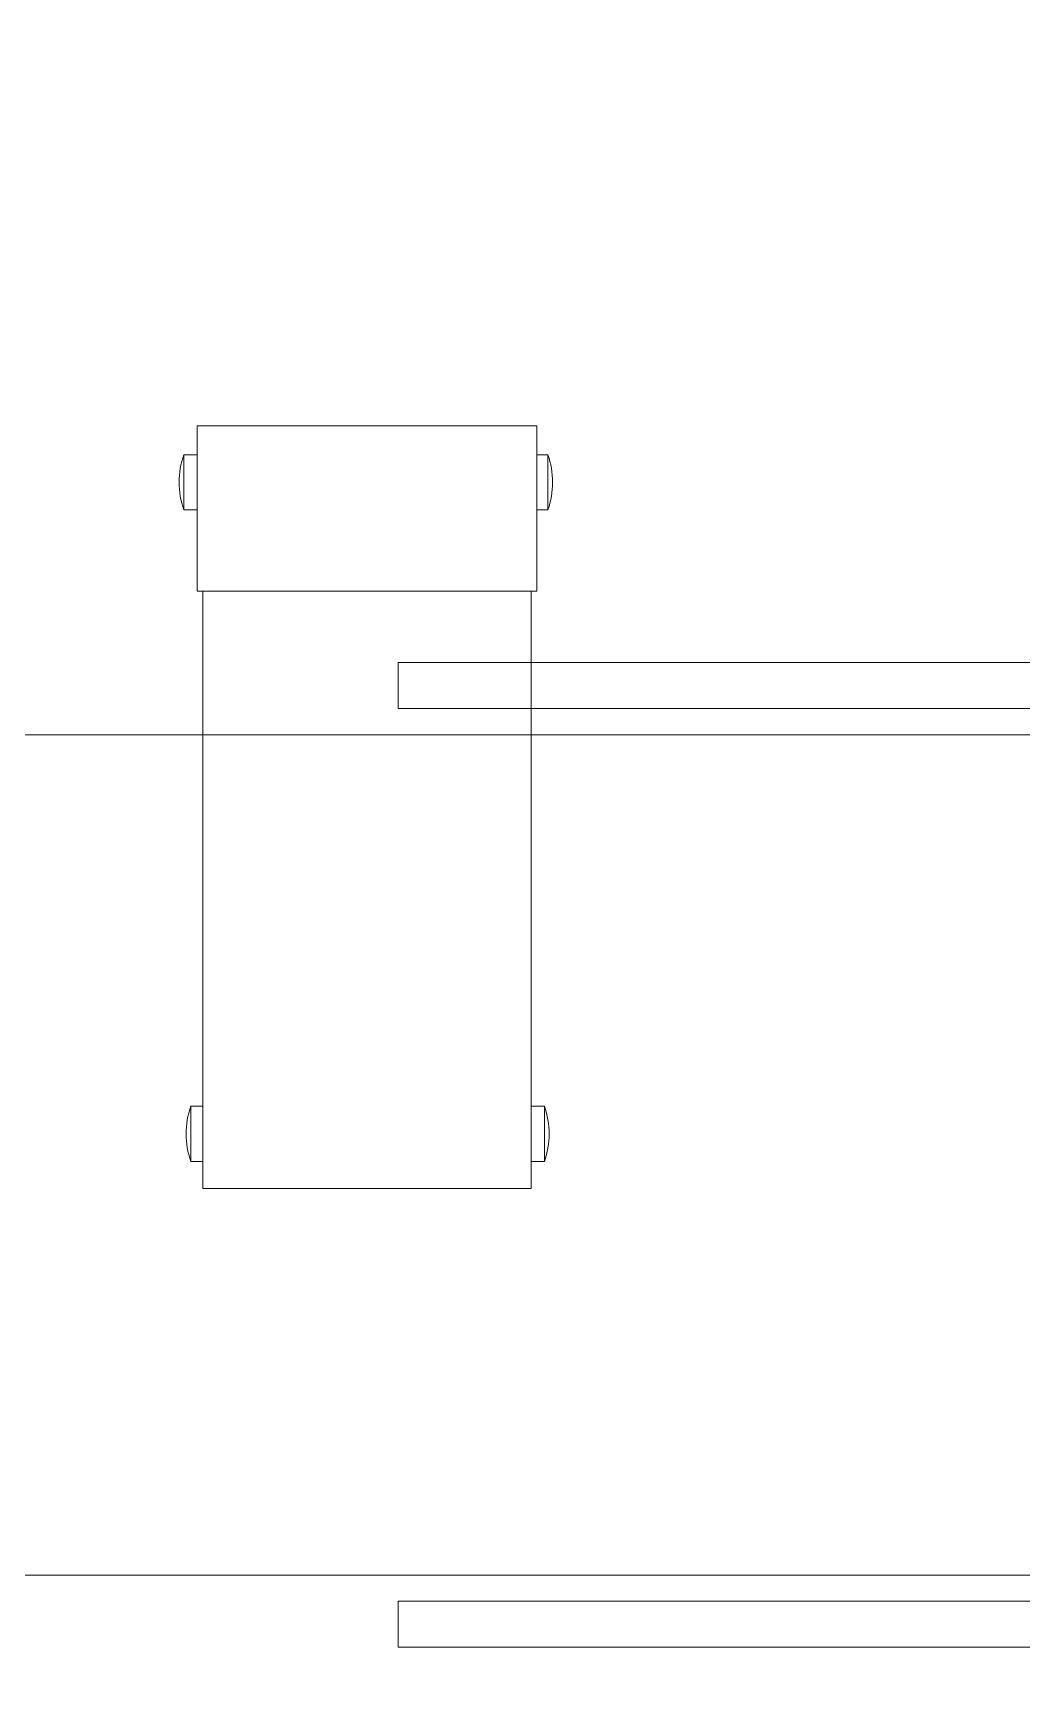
# Model space of a CAD drawing. Header units: millimetres. Extents: x 26027 to 581921, y 7230 to 233891.
# Drawn here: x 481394 to 482470, y 161847 to 163661 of the extents above; entities that cross this region are included whole.
import ezdxf

# ---------------------------------------------------------------- set-up
doc = ezdxf.new("R2010")
doc.units = ezdxf.units.MM
doc.header["$LTSCALE"] = 5
for name, color, linetype, lineweight in [('E-ELEC-EQPM-2', 85, 'Continuous', 30), ('Medical Equipment and Furniture', 252, 'Continuous', 0), ('Medical Equipment and Furniture1', 252, 'Continuous', 5)]:
    doc.layers.add(name, color=color, linetype=linetype, lineweight=lineweight)
doc.layers.add('EXF', color=7, linetype='Continuous', lineweight=30, true_color=0x4e7e3e)

# ---------------------------------------------------------------- blocks, each defined once
blk = doc.blocks.new('Hospital Bed')
at = {"layer": 'Medical Equipment and Furniture1'}
for p, q in [((39.5123, -101.6315, 0), (40.209, -101.6315, 0)), ((39.5123, -101.6315, 0), (39.5123, -101.6815, 0)), ((39.5123, -101.6815, 0), (40.209, -101.6815, 0)), ((38.105, -101.7101, 0), (40.4164, -101.7101, 0)), ((40.4164, -102.6245, 0), (38.105, -102.6245, 0)), ((40.209, -102.6532, 0), (39.5123, -102.6532, 0)), ((39.5123, -102.6532, 0), (39.5123, -102.7032, 0)), ((40.209, -102.7032, 0), (39.5123, -102.7032, 0))]:
    blk.add_line(p, q, dxfattribs=at)
blk = doc.blocks.new('HF13963-P')
at = {"layer": 'Medical Equipment and Furniture1'}
for p, q in [((0.18, 0.185), (0, 0.185)), ((0, 0.185), (0, -0.185)), ((0.0915, 0.1995), (0.0315, 0.1995)), ((0.0315, 0.1995), (0.0315, 0.185)), ((0.0915, 0.1995), (0.0915, 0.185)), ((0.18, 0.185), (0.18, -0.185)), ((0.8007, 0.1919), (0.7407, 0.1919)), ((0.7407, 0.1919), (0.7407, 0.1788)), ((0.8007, 0.1919), (0.8007, 0.1788)), ((0.83, 0.1788), (0.18, 0.1788)), ((0.83, -0.1788), (0.83, 0.1788)), ((0.18, -0.1788), (0.83, -0.1788)), ((0.7407, -0.1788), (0.7407, -0.1933)), ((0.8007, -0.1788), (0.8007, -0.1933)), ((0.18, -0.185), (0, -0.185)), ((0.0315, -0.185), (0.0315, -0.1971)), ((0.0915, -0.1971), (0.0315, -0.1971)), ((0.0915, -0.185), (0.0915, -0.1971)), ((0.8007, -0.1933), (0.7407, -0.1933))]:
    blk.add_line(p, q, dxfattribs=at)
for centre, start, end in [((0.0615, 0.112), 71.0754, 108.9246), ((0.7707, 0.1044), 71.0754, 108.9246), ((0.0615, -0.1096), 251.0754, 288.9246), ((0.7707, -0.1058), 251.0754, 288.9246)]:
    blk.add_arc(centre, 0.0925, start, end, dxfattribs=at)

msp = doc.modelspace()

# ---------------------------------------------------------------- hatches: boundary and pattern name
at = {"layer": 'E-ELEC-EQPM-2'}
h = msp.add_hatch(dxfattribs=at)
h.set_pattern_fill('CROSS', color=85, scale=10)
h.set_pattern_definition([(0, (368880, 104830), (63.5, 63.5), [31.75, -95.25]), (90, (368895.875, 104814.125), (-63.5, 63.5), [31.75, -95.25])])
edge = h.paths.add_edge_path()
edge.add_line((457685.6, 145694.3), (457685.6, 152806.1))
edge.add_line((457685.6, 152806.1), (462487.4, 152806.1))
edge.add_line((462487.4, 152806.1), (462487.4, 145900.9))
edge.add_line((462487.4, 145900.9), (462587.4, 145901.1))
edge.add_line((462587.4, 145901.1), (462587.4, 152806.1))
edge.add_line((462587.4, 152806.1), (464555.9, 152806.1))
edge.add_line((464555.9, 152806.1), (469284.4, 152806.1))
edge.add_line((469284.4, 152806.1), (471903.7, 152806.1))
edge.add_line((471903.7, 152806.1), (471903.7, 142653.2))
edge.add_line((471903.7, 142653.2), (478231.4, 142645.9))
edge.add_line((478231.4, 142645.9), (478231.4, 142845.2))
edge.add_line((478231.4, 142845.2), (472503.7, 142845.2))
edge.add_line((472503.7, 142845.2), (472503.7, 157840))
edge.add_line((472503.7, 157840), (472504, 159009.2))
edge.add_line((472504, 159009.2), (479768.6, 159009.2))
edge.add_line((479768.6, 159009.2), (479768.6, 159109.2))
edge.add_line((479768.6, 159109.2), (472503.7, 159109.2))
edge.add_line((472503.7, 159109.2), (472503.7, 169315.6))
edge.add_line((472503.7, 169315.6), (478921.1, 169315.6))
edge.add_line((478921.1, 169315.6), (484286.4, 169315.6))
edge.add_line((484286.4, 169315.6), (484286.4, 166351.2))
edge.add_line((484286.4, 166351.2), (484486.4, 166351.2))
edge.add_line((484486.4, 166351.2), (484486.4, 169515.6))
edge.add_line((484486.4, 169515.6), (479083.8, 169515.6))
edge.add_line((479083.8, 169515.6), (479083.8, 190946.9))
edge.add_line((479083.8, 190946.9), (479083.8, 191341.6))
edge.add_line((479083.8, 191341.6), (478883.8, 191341.6))
edge.add_line((478883.8, 191341.6), (478883.8, 195124.3))
edge.add_line((478883.8, 195124.3), (477262.4, 195124.3))
edge.add_line((477262.4, 195124.3), (477262.4, 205421.2))
edge.add_line((477262.4, 205421.2), (474368, 205421.2))
edge.add_line((474368, 205421.2), (469356.9, 205421.2))
edge.add_line((469356.9, 205421.2), (469256.9, 205421.2))
edge.add_line((469256.9, 205421.2), (469256.9, 204391.3))
edge.add_line((469256.9, 204391.3), (469856.9, 204391.3))
edge.add_line((469856.9, 204391.3), (469856.9, 204821.2))
edge.add_line((469856.9, 204821.2), (471179.3, 204821.2))
edge.add_line((471179.3, 204821.2), (471179.3, 204391.3))
edge.add_line((471179.3, 204391.3), (471779.3, 204391.3))
edge.add_line((471779.3, 204391.3), (471779.3, 204821.2))
edge.add_line((471779.3, 204821.2), (476662.4, 204821.2))
edge.add_line((476662.4, 204821.2), (476662.4, 194457.6))
edge.add_line((476662.4, 194457.6), (478283.8, 194457.6))
edge.add_line((478283.8, 194457.6), (478283.8, 169915.6))
edge.add_line((478283.8, 169915.6), (471903.7, 169915.6))
edge.add_line((471903.7, 169915.6), (471903.7, 159212))
edge.add_line((471903.7, 159212), (470513.7, 159212))
edge.add_line((470513.7, 159212), (470513.7, 159112))
edge.add_line((470513.7, 159112), (471903.7, 159112))
edge.add_line((471903.7, 159112), (471903.7, 153006.1))
edge.add_line((471903.7, 153006.1), (462587.4, 153006.1))
edge.add_line((462587.4, 153006.1), (462487.4, 152906.1))
edge.add_line((462487.4, 152906.1), (457585.6, 152906.1))
edge.add_line((457585.6, 152906.1), (457585.6, 145694.3))
at = {"layer": 'EXF'}
h = msp.add_hatch(dxfattribs=at)
h.set_pattern_fill('CROSS', color=256, scale=10)
edge = h.paths.add_edge_path()
edge.add_line((464555.9, 152806.1), (469284.4, 152806.1))
edge.add_line((469284.4, 152806.1), (471903.7, 152806.1))
edge.add_line((471903.7, 152806.1), (471903.7, 142653.2))
edge.add_line((471903.7, 142653.2), (478231.4, 142645.9))
edge.add_line((478231.4, 142645.9), (478231.4, 142845.2))
edge.add_line((478231.4, 142845.2), (472503.7, 142845.2))
edge.add_line((472503.7, 142845.2), (472503.7, 157840))
edge.add_line((472503.7, 157840), (472504, 159009.2))
edge.add_line((472504, 159009.2), (479768.6, 159009.2))
edge.add_line((479768.6, 159009.2), (479768.6, 159109.2))
edge.add_line((479768.6, 159109.2), (472503.7, 159109.2))
edge.add_line((472503.7, 159109.2), (472503.7, 169315.6))
edge.add_line((472503.7, 169315.6), (478921.1, 169315.6))
edge.add_line((478921.1, 169315.6), (484286.4, 169315.6))
edge.add_line((484286.4, 169315.6), (484286.4, 166351.2))
edge.add_line((484286.4, 166351.2), (484486.4, 166351.2))
edge.add_line((484486.4, 166351.2), (484486.4, 169515.6))
edge.add_line((484486.4, 169515.6), (479083.8, 169515.6))
edge.add_line((479083.8, 169515.6), (479083.8, 190946.9))
edge.add_line((479083.8, 190946.9), (479083.8, 191341.6))
edge.add_line((479083.8, 191341.6), (478883.8, 191341.6))
edge.add_line((478883.8, 191341.6), (478883.8, 195124.3))
edge.add_line((478883.8, 195124.3), (477262.4, 195124.3))
edge.add_line((477262.4, 195124.3), (477262.4, 205421.2))
edge.add_line((477262.4, 205421.2), (474368, 205421.2))
edge.add_line((474368, 205421.2), (469356.9, 205421.2))
edge.add_line((469356.9, 205421.2), (469256.9, 205421.2))
edge.add_line((469256.9, 205421.2), (469256.9, 204391.3))
edge.add_line((469256.9, 204391.3), (469856.9, 204391.3))
edge.add_line((469856.9, 204391.3), (469856.9, 204821.2))
edge.add_line((469856.9, 204821.2), (471179.3, 204821.2))
edge.add_line((471179.3, 204821.2), (471179.3, 204391.3))
edge.add_line((471179.3, 204391.3), (471779.3, 204391.3))
edge.add_line((471779.3, 204391.3), (471779.3, 204821.2))
edge.add_line((471779.3, 204821.2), (476662.4, 204821.2))
edge.add_line((476662.4, 204821.2), (476662.4, 194457.6))
edge.add_line((476662.4, 194457.6), (478283.8, 194457.6))
edge.add_line((478283.8, 194457.6), (478283.8, 169915.6))
edge.add_line((478283.8, 169915.6), (471903.7, 169915.6))
edge.add_line((471903.7, 169915.6), (471903.7, 159212))
edge.add_line((471903.7, 159212), (470513.7, 159212))
edge.add_line((470513.7, 159212), (470513.7, 159112))
edge.add_line((470513.7, 159112), (471903.7, 159112))
edge.add_line((471903.7, 159112), (471903.7, 153006.1))
edge.add_line((471903.7, 153006.1), (462587.4, 153006.1))

# ---------------------------------------------------------------- block references
at = {"layer": 'Medical Equipment and Furniture', "xscale": -1000, "yscale": 1000, "zscale": 1000}
for name, p, rotation in [('HF13963-P', (481757.5, 163234.4, 2.4), 89.99999880791079), ('Hospital Bed', (442279, 60273.4, 2.4), 180)]:
    msp.add_blockref(name, p, dxfattribs=dict(at, rotation=rotation))

doc.saveas('drawing.dxf')
